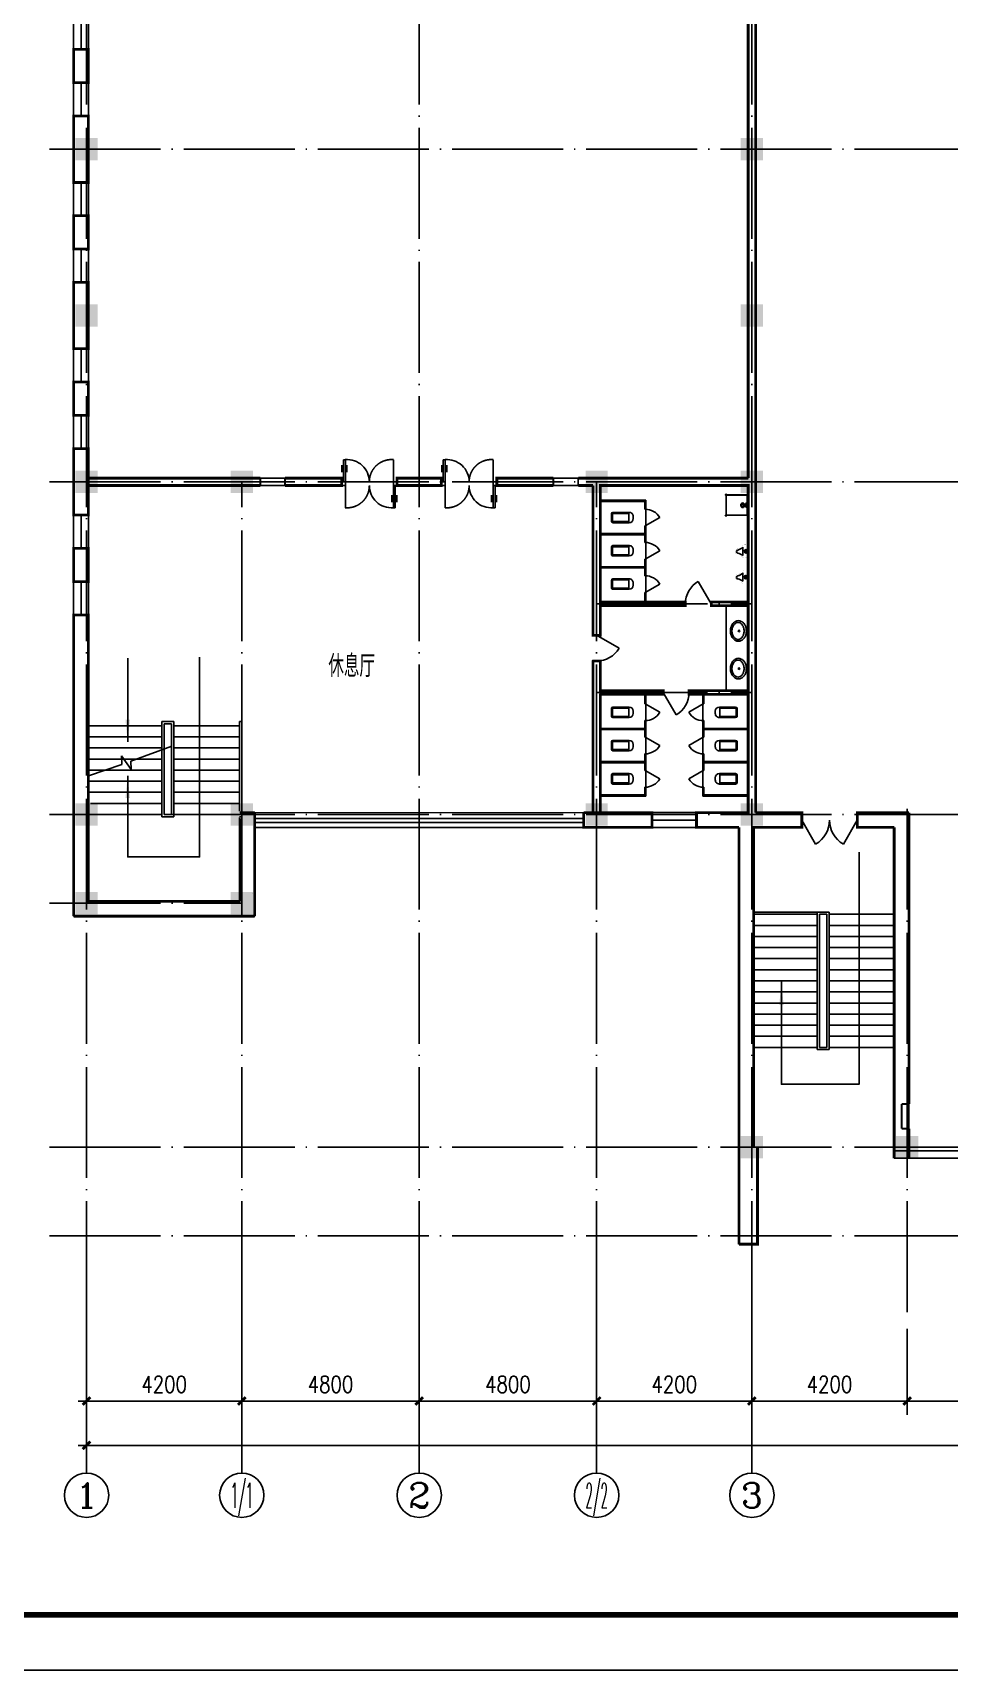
# Model space of a CAD drawing. Extents: x -55219 to 470149, y 494712 to 780039.
# Drawn here: x 99004 to 123800, y 690939 to 735240 of the extents above; entities that cross this region are included whole.
import ezdxf
from ezdxf.enums import TextEntityAlignment as Align

# ---------------------------------------------------------------- set-up
doc = ezdxf.new("R2010")
doc.units = 0
doc.header["$LTSCALE"] = 1500
doc.header["$MEASUREMENT"] = 0
doc.linetypes.add('DASHED2', pattern=[0.375, 0.25, -0.125])
doc.linetypes.add('DOTE', pattern=[2.42, 2, -0.2, 0.02, -0.2])
doc.layers.get('0').update_dxf_attribs({"linetype": 'CONTINUOUS'})
doc.layers.get('DEFPOINTS').update_dxf_attribs({"linetype": 'CONTINUOUS'})
for name, color, linetype in [('AXIS', 3, 'CONTINUOUS'), ('AXIS_TEXT', 7, 'CONTINUOUS'), ('COLUMN', 7, 'CONTINUOUS'), ('DOTE', 1, 'DOTE'), ('LVTRY', 6, 'CONTINUOUS'), ('LVTRY_WINDOW', 7, 'CONTINUOUS'), ('OTHER', 7, 'CONTINUOUS'), ('PUB_DIM', 3, 'CONTINUOUS'), ('PUB_TEXT', 7, 'CONTINUOUS'), ('PUB_TITLE', 4, 'CONTINUOUS'), ('PUB_WALL', 255, 'CONTINUOUS'), ('STAIR', 2, 'CONTINUOUS'), ('WALL', 255, 'CONTINUOUS'), ('WINDOW', 2, 'CONTINUOUS'), ('WINDOW_TEXT', 7, 'CONTINUOUS')]:
    doc.layers.add(name, color=color, linetype=linetype)
doc.styles.add('_HZTXT', font='txt.shx', dxfattribs={"width": 0.8, "bigfont": 'hztxt.shx'})
doc.styles.add('COMPLEX', font='COMPLEX')
doc.styles.add('DIM_FONT', font='SIMPLEX.shx', dxfattribs={"width": 0.8})
doc.styles.add('SIMPLEX', font='SIMPLEX.SHX')
doc.dimstyles.new('AXIS150', dxfattribs={"dimscale": 1.5, "dimtxt": 300, "dimasz": 1, "dimexe": 250, "dimexo": 300, "dimgap": 150, "dimtad": 1, "dimdec": 0, "dimzin": 0, "dimdsep": 46, "dimtxsty": 'DIM_FONT', "dimblk": '_DIMX', "dimcen": 0.09, "dimse1": 1, "dimse2": 1, "dimclrt": 7, "dimadec": 0, "dimazin": 0, "dimtfac": 1, "dimtdec": 0, "dimtix": 1, "dimtmove": 2, "dimatfit": 3, "dimldrblk": '_DIMX', "dimfxl": 1, "dimtolj": 1, "dimtzin": 0, "dimarcsym": 0})
doc.dimstyles.new('DIMA150', dxfattribs={"dimscale": 1.5, "dimtxt": 300, "dimasz": 1, "dimexe": 250, "dimexo": 300, "dimgap": 150, "dimtad": 1, "dimdec": 0, "dimzin": 0, "dimdsep": 46, "dimtxsty": 'DIM_FONT', "dimblk": '_DIMX', "dimcen": 0.09, "dimse1": 1, "dimclrt": 7, "dimadec": 0, "dimazin": 0, "dimtfac": 1, "dimtdec": 0, "dimtix": 1, "dimtmove": 2, "dimatfit": 3, "dimldrblk": '_DIMX', "dimfxl": 1, "dimtolj": 1, "dimtzin": 0, "dimarcsym": 0})
doc.dimstyles.new('DIMB150', dxfattribs={"dimscale": 1.5, "dimtxt": 300, "dimasz": 1, "dimexe": 250, "dimexo": 300, "dimgap": 150, "dimtad": 1, "dimdec": 0, "dimzin": 0, "dimdsep": 46, "dimtxsty": 'DIM_FONT', "dimblk": '_DIMX', "dimcen": 0.09, "dimse2": 1, "dimclrt": 7, "dimadec": 0, "dimazin": 0, "dimtfac": 1, "dimtdec": 0, "dimtix": 1, "dimtmove": 2, "dimatfit": 3, "dimldrblk": '_DIMX', "dimfxl": 1, "dimtolj": 1, "dimtzin": 0, "dimarcsym": 0})

# ---------------------------------------------------------------- blocks, each defined once
blk = doc.blocks.new('_DBLK')
blk.add_line((-0.5, 0), (0, -0.866))
blk.add_arc((-0.5, 0), 1, 300, 0)
at = {"layer": 'WINDOW_TEXT', "style": 'SIMPLEX', "flags": 9}
blk.add_attdef('A', text='', height=1, dxfattribs=at).set_placement((0, 1.5), align=Align.MIDDLE)
blk = doc.blocks.new('_FZH')
blk.add_solid([(0.5, 0.5), (0.5, -0.5), (-0.5, 0.5), (-0.5, -0.5)])
blk = doc.blocks.new('_WBLK')
for p, q in [((-0.5, 0.5), (0.5, 0.5)), ((-0.5, 0), (0.5, 0)), ((-0.5, -0.5), (0.5, -0.5))]:
    blk.add_line(p, q)
at = {"layer": 'WINDOW_TEXT', "style": 'SIMPLEX', "flags": 9}
blk.add_attdef('A', text='', height=1, dxfattribs=at).set_placement((0, 1.5), align=Align.MIDDLE)
blk = doc.blocks.new('_ARROW')
blk.add_solid([(0, 0), (-1, 0.1), (-1, -0.1)])
blk = doc.blocks.new('_DBLK1')
for p, q in [((-0.5, 0), (-0.25, -0.433)), ((0.5, 0), (0.25, -0.433))]:
    blk.add_line(p, q)
for centre, start, end in [((-0.5, 0), 300, 0), ((0.5, 0), 180, 240)]:
    blk.add_arc(centre, 0.5, start, end)
at = {"layer": 'WINDOW_TEXT', "style": 'SIMPLEX', "flags": 9}
blk.add_attdef('A', text='', height=1, dxfattribs=at).set_placement((0, 1.5), align=Align.MIDDLE)
blk = doc.blocks.new('_DIMX')
blk.add_line((-150, 0), (150, 0))
at = {"const_width": 50}
blk.add_lwpolyline([(-70, -70), (70, 70)], dxfattribs=at)
blk = doc.blocks.new('*D1036')
at = {"color": 0, "linetype": 'ByBlock'}
for p, q in [((122660, 700178), (122660, 697848)), ((122659, 698223), (118462, 698223))]:
    blk.add_line(p, q, dxfattribs=at)
at = {"layer": 'DEFPOINTS', "color": 0, "linetype": 'ByBlock'}
for p in [(118460, 700628), (122660, 700628), (118460, 698223)]:
    blk.add_point(p, dxfattribs=at)
at = {"color": 0, "linetype": 'ByBlock', "xscale": 1.5, "yscale": 1.5, "zscale": 1.5, "rotation": 180}
blk.add_blockref('_DIMX', (118460, 698223), dxfattribs=at)
at = {"color": 0, "linetype": 'ByBlock', "xscale": 1.5, "yscale": 1.5, "zscale": 1.5}
blk.add_blockref('_DIMX', (122660, 698223), dxfattribs=at)
at = {"color": 7, "linetype": 'ByBlock', "insert": (120560, 698673), "char_height": 450, "attachment_point": 5, "style": 'DIM_FONT'}
blk.add_mtext('\\A1;4200', dxfattribs=at)
blk = doc.blocks.new('_LV6')
for p, q in [((-140, -340), (-140, -780)), ((-110, -340), (-110, -770)), ((100, -300), (-100, -300)), ((100, -330), (-100, -330)), ((110, -770), (110, -340)), ((140, -780), (140, -340)), ((140, -770), (-140, -770)), ((-30, -890), (30, -890))]:
    blk.add_line(p, q)
for centre, radius, start, end in [((-100, -340), 40, 90, 180), ((-100, -340), 10, 90, 180), ((100, -340), 40, 0, 90), ((100, -340), 10, 0, 90), ((-30, -780), 110, 180, 270), ((30, -780), 110, 270, 0)]:
    blk.add_arc(centre, radius, start, end)
blk = doc.blocks.new('*D1035')
at = {"color": 0, "linetype": 'ByBlock'}
blk.add_line((104659, 698223), (100462, 698223), dxfattribs=at)
at = {"layer": 'DEFPOINTS', "color": 0, "linetype": 'ByBlock'}
for p in [(100460, 700628), (104660, 700628), (100460, 698223)]:
    blk.add_point(p, dxfattribs=at)
at = {"color": 0, "linetype": 'ByBlock', "xscale": 1.5, "yscale": 1.5, "zscale": 1.5, "rotation": 180}
blk.add_blockref('_DIMX', (100460, 698223), dxfattribs=at)
at = {"color": 0, "linetype": 'ByBlock', "xscale": 1.5, "yscale": 1.5, "zscale": 1.5}
blk.add_blockref('_DIMX', (104660, 698223), dxfattribs=at)
at = {"color": 7, "linetype": 'ByBlock', "insert": (102560, 698673), "char_height": 450, "attachment_point": 5, "style": 'DIM_FONT'}
blk.add_mtext('\\A1;4200', dxfattribs=at)
blk = doc.blocks.new('_AXISO')
blk.add_circle((0, 0), 0.5)
at = {"layer": 'AXIS_TEXT', "style": 'COMPLEX', "width": 1.041667}
blk.add_attdef('A', text='', height=0.56, dxfattribs=at).set_placement((-0.25, -0.28), (0.25, -0.28), align=Align.FIT)
blk = doc.blocks.new('_LV3')
for points in [[(280, -265, 0.12431), (260, -186, 0.105707), (198, -113, 0.086941), (110, -67, 0.077137), (0, -50, 0.077137), (-110, -67, 0.086941), (-198, -113, 0.105707), (-260, -186, 0.12431), (-280, -265, 0.12431), (-260, -344, 0.105707), (-198, -417, 0.086941), (-110, -463, 0.077137), (0, -480, 0.077137), (110, -463, 0.086941), (198, -417, 0.105707), (260, -344, 0.12431)], [(230, -275, 0.12431), (216, -220, 0.105707), (168, -163, 0.086941), (95, -125, 0.077137), (0, -110, 0.077137), (-95, -125, 0.086941), (-168, -163, 0.105707), (-216, -220, 0.12431), (-230, -275, 0.12431), (-216, -330, 0.105707), (-168, -387, 0.086941), (-95, -425, 0.077137), (0, -440, 0.077137), (95, -425, 0.086941), (168, -387, 0.105707), (216, -330, 0.12431)]]:
    blk.add_lwpolyline(points, format="xyb", close=True)
blk.add_circle((0, -250), 20)
blk = doc.blocks.new('M_E14')
blk.add_line((-116, -146), (109, -146))
at = {"const_width": 1.5}
for points in [[(-185, 0), (-185, -10), (-165, -10)], [(-185, 0), (185, 0), (185, -10), (165, -10)], [(-137, -207), (-146, -194), (-153, -182), (-159, -172), (-163, -162), (-166, -154), (-168, -146), (-169, -139), (-170, -133), (-171, -127), (-172, -121), (-172, -115), (-173, -110), (-173, -104), (-173, -98), (-173, -92), (-173, -86), (-173, -79), (-173, -72), (-172, -64), (-171, -54), (-170, -44), (-168, -31), (-166, -17), (-164, -9)], [(-137, -205), (-127, -214)], [(-130, -211), (-128, -213), (-120, -221), (-113, -229), (-107, -236), (-102, -244), (-98, -251), (-93, -259), (-90, -266), (-86, -274), (-83, -281), (-80, -288), (-77, -295), (-74, -302), (-71, -308), (-68, -314), (-65, -320), (-62, -325), (-58, -330), (-55, -334), (-51, -338), (-47, -342), (-43, -345), (-39, -348), (-34, -351), (-30, -353), (-25, -355), (-20, -357), (-15, -358), (-10, -359), (-5, -360), (0, -360), (0, -360)], [(120, -218), (119, -220), (110, -227), (103, -235), (97, -242), (91, -249), (86, -256), (81, -264), (77, -271), (73, -278), (70, -285), (66, -292), (63, -299), (60, -306), (57, -312), (53, -318), (50, -323), (46, -328), (42, -332), (38, -337), (34, -340), (30, -344), (26, -347), (22, -350), (17, -352), (12, -354), (8, -356), (3, -357), (-1, -358)], [(129, -212), (117, -220)], [(128, -215), (138, -202), (145, -191), (152, -180), (156, -171), (160, -163), (162, -156), (164, -149), (165, -142), (166, -136), (167, -130), (168, -125), (169, -119), (170, -114), (170, -108), (170, -102), (171, -96), (171, -89), (171, -82), (171, -73), (171, -64), (170, -53), (169, -41), (167, -27), (165, -10)], [(166, -14), (165, -9)]]:
    blk.add_lwpolyline(points, dxfattribs=at)
for radius in [47.3, 34.6, 22.1]:
    blk.add_circle((-4, -62), radius)
for centre, radius, start, end in [((-387, -363), 346, 14.0616, 38.7001), ((-10, -276), 40.9, 183.6565, 351.9398), ((331, -366), 312, 135.2868, 164.3913)]:
    blk.add_arc(centre, radius, start, end)
at = {"width": 0.8, "flags": 9}
for tag in ['XSIZE', 'YSIZE']:
    blk.add_attdef(tag, (0, 0), '', height=0.5, dxfattribs=at)
blk = doc.blocks.new('M_E9')
for p, q in [((-285, -420), (-285, -40)), ((-265, -20), (265, -20)), ((285, -180), (245, -197.5)), ((245, -197.5), (245, -262.5)), ((245, -262.5), (285, -280)), ((285, -40), (285, -420)), ((265, -440), (-265, -440))]:
    blk.add_line(p, q)
at = {"const_width": 1.5}
for points in [[(-275, 0, 0.4142136), (-305, -30, 0.4142136)], [(305, -30, 0.4142136), (275, 0, 0.4142136)], [(-305, -430, 0.4142136), (-275, -460, 0.4142136)], [(275, -460, 0.4142136), (305, -430, 0.4142136)]]:
    blk.add_lwpolyline(points, format="xyb", dxfattribs=at)
for points in [[(-275, 0), (275, 0)], [(-305, -430), (-305, -30)], [(305, -30), (305, -430)], [(275, -460), (-275, -460)]]:
    blk.add_lwpolyline(points, dxfattribs=at)
for radius in [50, 32.5]:
    blk.add_circle((165, -230), radius)
for centre, start, end in [((-265, -40), 90, 180), ((265, -40), 0, 90), ((-265, -420), 180, 270), ((265, -420), 270, 0)]:
    blk.add_arc(centre, 20, start, end)
at = {"width": 0.8, "flags": 9}
for tag in ['XSIZE', 'YSIZE']:
    blk.add_attdef(tag, (0, 0), '', height=0.5, dxfattribs=at)
blk = doc.blocks.new('M_A19UKF')
for p, q in [((-0.495, 0.298), (-0.495, 0.169)), ((-0.467, -0.003), (-0.467, 0.397)), ((-0.467, 0.397), (-0.433, 0.397)), ((-0.433, 0.397), (-0.433, -0.003)), ((-0.405, 0.298), (-0.405, 0.169)), ((-0.5, -0.003), (-0.5, -0.069)), ((-0.433, -0.003), (-0.5, -0.003)), ((-0.5, -0.003), (-0.5, -0.003)), ((-0.5, -0.069), (-0.5, -0.069)), ((-0.5, -0.069), (-0.467, -0.069)), ((-0.433, -0.003), (-0.467, -0.003)), ((-0.433, -0.069), (-0.467, -0.069)), ((-0.433, -0.003), (-0.433, -0.069)), ((0.405, -0.37), (0.405, -0.242)), ((0.433, -0.003), (0.433, -0.069)), ((0.433, -0.003), (0.467, -0.003)), ((0.433, -0.003), (0.5, -0.003)), ((0.433, -0.469), (0.433, -0.069)), ((0.433, -0.069), (0.5, -0.069)), ((0.433, -0.069), (0.467, -0.069)), ((0.5, -0.003), (0.467, -0.003)), ((0.467, -0.069), (0.467, -0.469)), ((0.5, -0.069), (0.467, -0.069)), ((0.495, -0.37), (0.495, -0.242)), ((0.5, -0.003), (0.5, -0.069)), ((0.5, -0.003), (0.5, -0.003)), ((0.5, -0.069), (0.5, -0.069)), ((0.467, -0.469), (0.433, -0.469))]:
    blk.add_line(p, q)
at = {"linetype": 'DASHED2'}
for p, q in [((0.433, 0.397), (0.433, -0.003)), ((-0.433, -0.469), (-0.433, -0.069))]:
    blk.add_line(p, q, dxfattribs=at)
for centre, start, end in [((-0.4, -0.001), 359.8007, 94.7805), ((0.4, -0.071), 179.8007, 274.7805)]:
    blk.add_arc(centre, 0.4, start, end)
for centre, start, end in [((0.4, -0.001), 85.2195, 180.1993), ((-0.4, -0.071), 265.2195, 0.1993)]:
    blk.add_arc(centre, 0.4, start, end, dxfattribs=at)
blk = doc.blocks.new('*D1022')
at = {"color": 0, "linetype": 'ByBlock'}
blk.add_line((172609, 697023), (100462, 697023), dxfattribs=at)
at = {"layer": 'DEFPOINTS', "color": 0, "linetype": 'ByBlock'}
for p in [(100460, 700628), (172610, 700628), (100460, 697023)]:
    blk.add_point(p, dxfattribs=at)
at = {"color": 0, "linetype": 'ByBlock', "xscale": 1.5, "yscale": 1.5, "zscale": 1.5, "rotation": 180}
blk.add_blockref('_DIMX', (100460, 697023), dxfattribs=at)
at = {"color": 0, "linetype": 'ByBlock', "xscale": 1.5, "yscale": 1.5, "zscale": 1.5}
blk.add_blockref('_DIMX', (172610, 697023), dxfattribs=at)
at = {"color": 7, "linetype": 'ByBlock', "insert": (136535, 697473), "char_height": 450, "attachment_point": 5, "style": 'DIM_FONT'}
blk.add_mtext('\\A1;72150', dxfattribs=at)
blk = doc.blocks.new('*D1020')
at = {"color": 0, "linetype": 'ByBlock'}
blk.add_line((118459, 698223), (114262, 698223), dxfattribs=at)
at = {"layer": 'DEFPOINTS', "color": 0, "linetype": 'ByBlock'}
for p in [(114260, 700628), (118460, 700628), (114260, 698223)]:
    blk.add_point(p, dxfattribs=at)
at = {"color": 0, "linetype": 'ByBlock', "xscale": 1.5, "yscale": 1.5, "zscale": 1.5, "rotation": 180}
blk.add_blockref('_DIMX', (114260, 698223), dxfattribs=at)
at = {"color": 0, "linetype": 'ByBlock', "xscale": 1.5, "yscale": 1.5, "zscale": 1.5}
blk.add_blockref('_DIMX', (118460, 698223), dxfattribs=at)
at = {"color": 7, "linetype": 'ByBlock', "insert": (116360, 698673), "char_height": 450, "attachment_point": 5, "style": 'DIM_FONT'}
blk.add_mtext('\\A1;4200', dxfattribs=at)
blk = doc.blocks.new('*D1019')
at = {"color": 0, "linetype": 'ByBlock'}
blk.add_line((114259, 698223), (109462, 698223), dxfattribs=at)
at = {"layer": 'DEFPOINTS', "color": 0, "linetype": 'ByBlock'}
for p in [(109460, 700628), (114260, 700628), (109460, 698223)]:
    blk.add_point(p, dxfattribs=at)
at = {"color": 0, "linetype": 'ByBlock', "xscale": 1.5, "yscale": 1.5, "zscale": 1.5, "rotation": 180}
blk.add_blockref('_DIMX', (109460, 698223), dxfattribs=at)
at = {"color": 0, "linetype": 'ByBlock', "xscale": 1.5, "yscale": 1.5, "zscale": 1.5}
blk.add_blockref('_DIMX', (114260, 698223), dxfattribs=at)
at = {"color": 7, "linetype": 'ByBlock', "insert": (111860, 698673), "char_height": 450, "attachment_point": 5, "style": 'DIM_FONT'}
blk.add_mtext('\\A1;4800', dxfattribs=at)
blk = doc.blocks.new('*D1018')
at = {"color": 0, "linetype": 'ByBlock'}
blk.add_line((109459, 698223), (104662, 698223), dxfattribs=at)
at = {"layer": 'DEFPOINTS', "color": 0, "linetype": 'ByBlock'}
for p in [(104660, 700628), (109460, 700628), (104660, 698223)]:
    blk.add_point(p, dxfattribs=at)
at = {"color": 0, "linetype": 'ByBlock', "xscale": 1.5, "yscale": 1.5, "zscale": 1.5, "rotation": 180}
blk.add_blockref('_DIMX', (104660, 698223), dxfattribs=at)
at = {"color": 0, "linetype": 'ByBlock', "xscale": 1.5, "yscale": 1.5, "zscale": 1.5}
blk.add_blockref('_DIMX', (109460, 698223), dxfattribs=at)
at = {"color": 7, "linetype": 'ByBlock', "insert": (107060, 698673), "char_height": 450, "attachment_point": 5, "style": 'DIM_FONT'}
blk.add_mtext('\\A1;4800', dxfattribs=at)
blk = doc.blocks.new('*D1016')
at = {"color": 0, "linetype": 'ByBlock'}
for p, q in [((122660, 700178), (122660, 697848)), ((126859, 698223), (122662, 698223))]:
    blk.add_line(p, q, dxfattribs=at)
at = {"layer": 'DEFPOINTS', "color": 0, "linetype": 'ByBlock'}
for p in [(122660, 700628), (126860, 700628), (122660, 698223)]:
    blk.add_point(p, dxfattribs=at)
at = {"color": 0, "linetype": 'ByBlock', "xscale": 1.5, "yscale": 1.5, "zscale": 1.5, "rotation": 180}
blk.add_blockref('_DIMX', (122660, 698223), dxfattribs=at)
at = {"color": 0, "linetype": 'ByBlock', "xscale": 1.5, "yscale": 1.5, "zscale": 1.5}
blk.add_blockref('_DIMX', (126860, 698223), dxfattribs=at)
at = {"color": 7, "linetype": 'ByBlock', "insert": (124760, 698673), "char_height": 450, "attachment_point": 5, "style": 'DIM_FONT'}
blk.add_mtext('\\A1;4200', dxfattribs=at)

msp = doc.modelspace()

# ---------------------------------------------------------------- linework, layer by layer
for p, q in [((114160.5, 714140.4), (114160.5, 718240.4)), ((114360.5, 715440.4), (114360.5, 717340.4))]:
    msp.add_line(p, q)
at = {"layer": 'AXIS'}
for p, q in [((100460.5, 696272.9), (100460.5, 700628.4)), ((104660.5, 696272.9), (104660.5, 700628.4)), ((109460.5, 696272.9), (109460.5, 700628.4)), ((114260.5, 696272.9), (114260.5, 700628.4)), ((118460.5, 696272.9), (118460.5, 700628.4))]:
    msp.add_line(p, q, dxfattribs=at)
at = {"layer": 'DOTE'}
for p, q in [((100460.5, 700628.4), (100460.5, 770865.1)), ((109460.5, 700628.4), (109460.5, 770865.1)), ((118460.5, 700628.4), (118460.5, 770865.1)), ((99460.5, 732090.4), (180472.7, 732090.4)), ((99460.5, 723090.4), (118460.5, 723090.4)), ((99460.5, 723090.4), (180472.7, 723090.4)), ((104660.5, 700628.4), (104660.5, 723090.4)), ((114260.5, 700628.4), (114260.5, 723090.4)), ((114260.5, 719790.4), (118460.5, 719790.4)), ((114260.5, 717390.4), (118460.5, 717390.4)), ((122660.5, 700628.4), (122660.5, 714240.4)), ((99460.5, 714090.4), (171810.5, 714090.4)), ((99460.5, 711690.4), (104660.5, 711690.4)), ((99460.5, 705090.4), (171810.5, 705090.4)), ((99460.5, 702690.4), (104660.5, 702690.4)), ((99460.5, 702690.4), (171810.5, 702690.4))]:
    msp.add_line(p, q, dxfattribs=at)
at = {"layer": 'LVTRY'}
for p, q in [((114360.5, 722590.2), (115590.5, 722590.2)), ((114360.5, 722560.2), (115560.5, 722560.2)), ((115560.5, 722560.2), (115560.5, 722350.2)), ((115590.5, 722590.2), (115590.5, 722350.2)), ((115560.5, 722350.2), (115590.5, 722350.2)), ((115590.5, 722350.2), (115590.5, 719840.2)), ((114360.5, 721690.2), (115560.5, 721690.2)), ((115560.5, 721900.2), (115590.5, 721900.2)), ((115560.5, 721900.2), (115560.5, 721690.2)), ((115590.5, 721900.2), (115590.5, 721450.2)), ((114360.5, 721660.2), (115560.5, 721660.2)), ((115560.5, 721660.2), (115560.5, 721450.2)), ((115560.5, 721450.2), (115590.5, 721450.2)), ((114360.5, 720790.2), (115560.5, 720790.2)), ((114360.5, 720790.2), (115590, 720790.2)), ((115560.5, 721000.2), (115590.5, 721000.2)), ((115560.5, 721000.2), (115560.5, 720790.2)), ((115590.5, 720790.7), (115590, 720790.2)), ((114360.5, 720760.2), (115560.5, 720760.2)), ((115560.5, 720760.2), (115560.5, 720550.2)), ((115560.5, 720550.2), (115590.5, 720550.2)), ((115560.5, 720100.2), (115560.5, 719840.2)), ((115560.5, 720100.2), (115590.5, 720100.2)), ((117760.5, 717440.4), (117760.5, 719740.2)), ((115560.5, 717080.4), (115560.5, 717340.4)), ((115590.5, 717289.9), (115590, 717290.4)), ((115590.5, 714830.4), (115590.5, 717340.4)), ((117130.5, 714830.4), (117130.5, 717340.4)), ((117130.5, 717289.9), (117131, 717290.4)), ((117160.5, 717080.4), (117160.5, 717340.4)), ((115560.5, 717080.4), (115590.5, 717080.4)), ((117160.5, 717080.4), (117130.5, 717080.4)), ((114360.5, 716420.4), (115560.5, 716420.4)), ((114360.5, 716390.4), (115590, 716390.4)), ((114360.5, 716390.4), (115560.5, 716390.4)), ((115560.5, 716420.4), (115560.5, 716630.4)), ((115560.5, 716630.4), (115590.5, 716630.4)), ((115560.5, 716180.4), (115560.5, 716390.4)), ((115590.5, 716389.9), (115590, 716390.4)), ((117160.5, 716630.4), (117130.5, 716630.4)), ((117130.5, 716389.9), (117131, 716390.4)), ((118360.5, 716390.4), (117131, 716390.4)), ((117160.5, 716420.4), (117160.5, 716630.4)), ((118360.5, 716420.4), (117160.5, 716420.4)), ((118360.5, 716390.4), (117160.5, 716390.4)), ((117160.5, 716180.4), (117160.5, 716390.4)), ((115560.5, 716180.4), (115590.5, 716180.4)), ((117160.5, 716180.4), (117130.5, 716180.4)), ((114360.5, 715520.4), (115560.5, 715520.4)), ((114360.5, 715490.4), (115560.5, 715490.4)), ((115560.5, 715520.4), (115560.5, 715730.4)), ((115560.5, 715730.4), (115590.5, 715730.4)), ((115560.5, 715280.4), (115560.5, 715490.4)), ((115590.5, 715280.4), (115590.5, 715730.4)), ((117130.5, 715280.4), (117130.5, 715730.4)), ((117160.5, 715730.4), (117130.5, 715730.4)), ((117160.5, 715520.4), (117160.5, 715730.4)), ((118360.5, 715520.4), (117160.5, 715520.4)), ((117160.5, 715280.4), (117160.5, 715490.4)), ((118360.5, 715490.4), (117160.5, 715490.4)), ((115560.5, 715280.4), (115590.5, 715280.4)), ((117160.5, 715280.4), (117130.5, 715280.4)), ((114360.5, 714620.4), (115560.5, 714620.4)), ((114360.5, 714590.4), (115590.5, 714590.4)), ((115560.5, 714620.4), (115560.5, 714830.4)), ((115560.5, 714830.4), (115590.5, 714830.4)), ((115590.5, 714590.4), (115590.5, 714830.4)), ((117160.5, 714830.4), (117130.5, 714830.4)), ((117130.5, 714590.4), (117130.5, 714830.4)), ((118360.5, 714590.4), (117130.5, 714590.4)), ((117160.5, 714620.4), (117160.5, 714830.4)), ((118360.5, 714620.4), (117160.5, 714620.4)), ((113910.5, 714140.4), (105010.5, 714139.9)), ((113910.5, 713983.9), (105010.5, 713983.4)), ((113910.5, 713871.5), (105010.5, 713871)), ((113910.5, 713740.4), (105010.5, 713739.9))]:
    msp.add_line(p, q, dxfattribs=at)
at = {"layer": 'LVTRY', "const_width": 50}
for points in [[(105160.5, 723190.4), (105160.5, 722990.4)], [(105830.5, 722990.4), (105830.5, 723190.4)], [(113090.5, 722990.4), (113090.5, 723190.4)], [(113760.5, 723190.4), (113760.5, 722990.4)], [(122510.5, 706260.4), (122510.5, 705590.4)], [(122710.5, 706260.4), (122510.5, 706260.4)], [(122510.5, 705590.4), (122710.5, 705590.4)]]:
    msp.add_lwpolyline(points, dxfattribs=at)
at = {"layer": 'OTHER'}
for p, q in [((101657.7, 715534.7), (102763.7, 715935.8)), ((101404.1, 715676.7), (101666.9, 715304)), ((101413.3, 715446), (101404.1, 715676.7)), ((101666.9, 715304), (101657.7, 715534.7)), ((100510.5, 715140.4), (101413.3, 715446))]:
    msp.add_line(p, q, dxfattribs=at)
at = {"layer": 'PUB_DIM'}
for points in [[(101573, 715140.4), (101573, 712945.2), (103518.2, 712945.2), (103518.2, 718351.4)], [(101573, 716053.8), (101573, 718324.4)], [(119259.4, 709600.4), (119259.4, 706790.9), (121360.1, 706790.9), (121360.1, 713070.1)]]:
    msp.add_lwpolyline(points, dxfattribs=at)
at = {"layer": 'PUB_TITLE'}
msp.add_lwpolyline([(78169.5, 690938.8), (78169.5, 780038.8), (204319.5, 780038.8), (204319.5, 690938.8)], close=True, dxfattribs=at)
at = {"layer": 'PUB_TITLE', "const_width": 150}
msp.add_lwpolyline([(81919.5, 692438.8), (202819.5, 692438.8), (202819.5, 778538.8), (81919.5, 778538.8)], close=True, dxfattribs=at)
at = {"layer": 'PUB_WALL'}
for p, q in [((118360.5, 723190.4), (118360.5, 752590.4)), ((118360.5, 752590.4), (118360.5, 723190.4)), ((118560.5, 740990.4), (118560.5, 723090.4)), ((118560.5, 723090.4), (118560.5, 740990.4)), ((111560.5, 723190.4), (118360.5, 723190.4)), ((111560.5, 722990.4), (111560.5, 723190.4)), ((111560.5, 723190.4), (111560.5, 722990.4)), ((118360.5, 723190.4), (111560.5, 723190.4)), ((114160.5, 722990.4), (111560.5, 722990.4)), ((111560.5, 722990.4), (114160.5, 722990.4)), ((114160.5, 719790.4), (114160.5, 722990.4)), ((114160.5, 722990.4), (114160.5, 719790.4)), ((114160.5, 718940.4), (114160.5, 719790.4)), ((114160.5, 719790.4), (114160.5, 718940.4)), ((114360.5, 719740.2), (114360.5, 718940.4)), ((114360.5, 718940.4), (114360.5, 719740.2)), ((114360.5, 718940.4), (114160.5, 718940.4)), ((114160.5, 718940.4), (114360.5, 718940.4))]:
    msp.add_line(p, q, dxfattribs=at)
at = {"layer": 'PUB_WALL', "const_width": 75}
for points in [[(118360.5, 723190.4), (118360.5, 748190.4)], [(118360.5, 723190.4), (118360.5, 748190.4)], [(118560.5, 723090.4), (118560.5, 740990.4)], [(100510.5, 727690.4), (100510.5, 727490.4)], [(100510.5, 727690.4), (100510.5, 727490.4)], [(118360.5, 727690.4), (118360.5, 727490.4)], [(118360.5, 727690.4), (118360.5, 727490.4)], [(100510.5, 722990.4), (100510.5, 722190.4), (100110.5, 722190.4), (100110.5, 723990.4), (100510.5, 723990.4), (100510.5, 723190.4), (100510.5, 722990.4), (105160.5, 722990.4)], [(100510.5, 722990.4), (100510.5, 722190.4), (100110.5, 722190.4), (100110.5, 723990.4), (100510.5, 723990.4), (100510.5, 723190.4), (100510.5, 722990.4), (105160.5, 722990.4)], [(105160.5, 723190.4), (100510.5, 723190.4)], [(105160.5, 723190.4), (100510.5, 723190.4)], [(105830.5, 722990.4), (107360.5, 722990.4), (107360.5, 723190.4), (105830.5, 723190.4)], [(105830.5, 722990.4), (107360.5, 722990.4), (107360.5, 723190.4), (105830.5, 723190.4)], [(113090.5, 723190.4), (111560.5, 723190.4), (111560.5, 722990.4), (113090.5, 722990.4)], [(118360.5, 723190.4), (113760.5, 723190.4)], [(113760.5, 722990.4), (114160.5, 722990.4)], [(114360.5, 718940.4), (114360.5, 719740.2), (114360.5, 718940.4), (114160.5, 718940.4), (114160.5, 719790.4), (114160.5, 722990.4)], [(114360.5, 719840.2), (114360.5, 722990.4)], [(114360.5, 722990.4), (118360.5, 722990.4)], [(118110.5, 713740.4), (116960.5, 713740.4), (116960.5, 714140.4), (118360.5, 714140.4), (118360.5, 722990.4), (114360.5, 722990.4), (114360.5, 719840.2), (116660.5, 719840.2), (116660.5, 719740.2), (114360.5, 719740.2)], [(114360.5, 719740.2), (114360.5, 718940.4), (114360.5, 719740.2), (116660.5, 719740.2), (116660.5, 719840.2), (114360.5, 719840.2), (114360.5, 722990.4), (118360.5, 722990.4), (118360.5, 714140.4), (116960.5, 714140.4), (116960.5, 713740.4), (118110.5, 713740.4)], [(118560.5, 723090.4), (118560.5, 718710.4)], [(118560.5, 723090.4), (118560.5, 718710.4)], [(100510.5, 720390.4), (100510.5, 721290.4)], [(118560.5, 720040.4), (118560.5, 717340.4), (118560.5, 714140.4)], [(118560.5, 720040.4), (118560.5, 717340.4), (118560.5, 714140.4)], [(100110.5, 711340.9), (100110.5, 716620.6), (100110.5, 719490.4), (100510.5, 719490.4), (100510.5, 718146.7), (100510.5, 716720.6)], [(100510.5, 716720.6), (100510.5, 718146.7), (100510.5, 719490.4), (100110.5, 719490.4), (100110.5, 716620.6), (100110.5, 711340.9)], [(118360.5, 718157.4), (118360.5, 719740.2), (118360.5, 719740.2), (118360.5, 717440.4), (118360.5, 717440.4), (116760.5, 717440.4), (116760.5, 717340.4), (118360.5, 717340.4)], [(118360.5, 718157.4), (118360.5, 719740.2), (118360.5, 717440.4), (118360.5, 717440.4), (116760.5, 717440.4), (116760.5, 717340.4), (118360.5, 717340.4)], [(118360.5, 719840.2), (117360.5, 719840.2), (117360.5, 719740.2), (118360.5, 719740.2)], [(118360.5, 719740.2), (118360.5, 719740.2), (117360.5, 719740.2), (117360.5, 719840.2), (118360.5, 719840.2)], [(100510.5, 718859.8), (100510.5, 719355.4)], [(100510.5, 718859.8), (100510.5, 719355.4)], [(114160.5, 714140.9), (114160.5, 718239.9), (114161, 718240.4), (114360.5, 718240.4), (114360.5, 717440.4), (116060.5, 717440.4), (116060.5, 717340.4), (114361, 717340.4), (114360.5, 717339.9), (114360.5, 714140.9), (114360.5, 714140.9)], [(114360.5, 714140.9), (114360.5, 714140.9), (114360.5, 717339.9), (114361, 717340.4), (116060.5, 717340.4), (116060.5, 717440.4), (114360.5, 717440.4), (114360.5, 718240.4), (114161, 718240.4), (114160.5, 718239.9), (114160.5, 714140.9)], [(104610, 711740.4), (100511, 711740.4), (100510.5, 711740.9), (100510.5, 717440.4)], [(100510.5, 717440.4), (100510.5, 711740.9), (100511, 711740.4), (104610, 711740.4)], [(118560.5, 716551.1), (118560.5, 717357.4)], [(118560.5, 716551.1), (118560.5, 717357.4)], [(105010.5, 714141), (104611, 714141)], [(105010.5, 714141), (104611, 714141)], [(105010.5, 711340.9), (105010.5, 714139.9)], [(105010.5, 711340.9), (105010.5, 714139.9)], [(113910.5, 714140.4), (113910.5, 713740.4), (115760.5, 713740.4), (115760.5, 714140.4), (115610.5, 714140.4), (114560.5, 714140.4)], [(113910.5, 714140.4), (115410.5, 714140.4), (114560.5, 714140.4)], [(114560.5, 714140.4), (115410.5, 714140.4), (113910.5, 714140.4)], [(114560.5, 714140.4), (115610.5, 714140.4), (115760.5, 714140.4), (115760.5, 713740.4), (113910.5, 713740.4), (113910.5, 714140.4)], [(113960.5, 714140.9), (113960.5, 714140.9)], [(113960.5, 714140.9), (113960.5, 714140.9)], [(118560.5, 714140.4), (119810.2, 714140.4), (119810.2, 713740.4), (118510.5, 713740.4), (118510.5, 705090.4)], [(118510.5, 705090.4), (118510.5, 713740.4), (119810.2, 713740.4), (119810.2, 714140.4), (118560.5, 714140.4)], [(122710, 714140.4), (121310.2, 714140.4), (121310.2, 713740.4), (122310, 713740.4)], [(122310, 713740.4), (121310.2, 713740.4), (121310.2, 714140.4), (122710, 714140.4)], [(122710.5, 714139.9), (122710.5, 706260.4)], [(122710.5, 714139.9), (122710.5, 706260.4)], [(104610.5, 711740.9), (104610.5, 713989.9), (104611, 713990.4)], [(104610.5, 711740.9), (104610.5, 713989.9), (104611, 713990.4)], [(118110.5, 702465.6), (118110.5, 713740.4)], [(118110.5, 702465.6), (118110.5, 713740.4)], [(122310.5, 713739.9), (122310.5, 704790.4)], [(122310.5, 713739.9), (122310.5, 704790.4)], [(105010.5, 713589.9), (105011, 713590.4)], [(105010.5, 713589.9), (105011, 713590.4)], [(100111, 711340.4), (105010, 711340.4)], [(100111, 711340.4), (105010, 711340.4)], [(122710.5, 705590.4), (122710.5, 704790.4)], [(122710.5, 705590.4), (122710.5, 704790.4)], [(118110.5, 702465.6), (118610.5, 702465.6), (118610.5, 705090.4)]]:
    msp.add_lwpolyline(points, dxfattribs=at)
for points in [[(100510.5, 733890.4), (100110.5, 733890.4), (100110.5, 734790.4), (100510.5, 734790.4)], [(100110.5, 733890.4), (100110.5, 734790.4), (100510.5, 734790.4), (100510.5, 733890.4)], [(100510.5, 731190.4), (100110.5, 731190.4), (100110.5, 732990.4), (100510.5, 732990.4)], [(100110.5, 731190.4), (100110.5, 732990.4), (100510.5, 732990.4), (100510.5, 731190.4)], [(100110.5, 729390.4), (100110.5, 730290.4), (100510.5, 730290.4), (100510.5, 729390.4)], [(100110.5, 730290.4), (100110.5, 729390.4), (100510.5, 729390.4), (100510.5, 730290.4)], [(100110.5, 726690.4), (100110.5, 728490.4), (100510.5, 728490.4), (100510.5, 726690.4)], [(100110.5, 728490.4), (100110.5, 726690.4), (100510.5, 726690.4), (100510.5, 728490.4)], [(100110.5, 724890.4), (100110.5, 725790.4), (100510.5, 725790.4), (100510.5, 724890.4)], [(100110.5, 725790.4), (100110.5, 724890.4), (100510.5, 724890.4), (100510.5, 725790.4)], [(108860.5, 722990.4), (108860.5, 723190.4), (110060.5, 723190.4), (110060.5, 722990.4)], [(108860.5, 723190.4), (110060.5, 723190.4), (110060.5, 722990.4), (108860.5, 722990.4)], [(100110.5, 721290.4), (100510.5, 721290.4), (100510.5, 720390.4), (100110.5, 720390.4)]]:
    msp.add_lwpolyline(points, close=True, dxfattribs=at)
at = {"layer": 'STAIR'}
for p, q in [((100510.5, 716490.4), (102500.5, 716490.4)), ((102500.5, 716602.5), (102820.5, 716602.5)), ((102500.5, 714030.4), (102500.5, 716602.5)), ((102560.5, 716542.5), (102760.5, 716542.5)), ((102560.5, 714090.4), (102560.5, 716542.5)), ((102760.5, 716542.5), (102760.5, 714090.4)), ((102820.5, 716602.5), (102820.5, 714030.4)), ((104600.5, 716490.4), (102820.5, 716490.4)), ((104600.5, 716602.5), (104600.5, 714180.4)), ((104660.5, 716602.5), (104600.5, 716602.5)), ((104660.5, 714180.4), (104660.5, 716602.5)), ((100510.5, 716190.4), (102500.5, 716190.4)), ((104600.5, 716190.4), (102820.5, 716190.4)), ((100510.5, 715890.4), (102500.5, 715890.4)), ((100510.5, 715590.4), (102500.5, 715590.4)), ((104600.5, 715890.4), (102820.5, 715890.4)), ((104600.5, 715590.4), (102820.5, 715590.4)), ((100510.5, 715290.4), (102500.5, 715290.4)), ((104600.5, 715290.4), (102820.5, 715290.4)), ((100510.5, 714990.4), (102500.5, 714990.4)), ((100510.5, 714690.4), (102500.5, 714690.4)), ((104600.5, 714990.4), (102820.5, 714990.4)), ((104600.5, 714690.4), (102820.5, 714690.4)), ((100570.5, 714390.4), (102500.5, 714390.4)), ((104600.5, 714390.4), (102820.5, 714390.4)), ((100570.5, 714090.4), (102500.5, 714090.4)), ((102820.5, 714030.4), (102500.5, 714030.4)), ((102760.5, 714090.4), (102560.5, 714090.4)), ((104600.5, 714090.4), (102820.5, 714090.4)), ((104600.5, 714030.4), (104660.5, 714030.4)), ((104960.5, 711940.9), (104961, 711940.4)), ((104660.5, 711340.4), (104660.5, 711640.4)), ((104360.5, 711340.9), (104361, 711340.4)), ((104360.5, 711340.4), (104360.5, 711340.9)), ((120230, 711450.4), (118510.5, 711450.4)), ((118510.5, 711390.4), (120230, 711390.4)), ((118510.5, 711090.4), (120230, 711090.4)), ((120230, 707730.4), (120230, 711450.4)), ((120230, 711450.4), (120550, 711450.4)), ((120290, 707790.4), (120290, 711390.4)), ((120290, 711390.4), (120490, 711390.4)), ((120490, 711390.4), (120490, 707790.4)), ((120550, 711450.4), (120550, 707730.4)), ((122310.5, 711390.4), (120550, 711390.4)), ((122310.5, 711090.4), (120550, 711090.4)), ((118510.5, 710790.4), (120230, 710790.4)), ((122310.5, 710790.4), (120550, 710790.4)), ((118510.5, 710490.4), (120230, 710490.4)), ((118510.5, 710190.4), (120230, 710190.4)), ((122310.5, 710490.4), (120550, 710490.4)), ((122310.5, 710190.4), (120550, 710190.4)), ((118510.5, 709890.4), (120230, 709890.4)), ((122310.5, 709890.4), (120550, 709890.4)), ((118510.5, 709590.4), (120230, 709590.4)), ((118510.5, 709290.4), (120230, 709290.4)), ((122310.5, 709590.4), (120550, 709590.4)), ((122310.5, 709290.4), (120550, 709290.4)), ((118510.5, 708990.4), (120230, 708990.4)), ((122310.5, 708990.4), (120550, 708990.4)), ((118510.5, 708690.4), (120230, 708690.4)), ((118510.5, 708390.4), (120230, 708390.4)), ((122310.5, 708690.4), (120550, 708690.4)), ((122310.5, 708390.4), (120550, 708390.4)), ((118510.5, 708090.4), (120230, 708090.4)), ((122310.5, 708090.4), (120550, 708090.4)), ((118510.5, 707790.4), (120230, 707790.4)), ((120550, 707730.4), (120230, 707730.4)), ((120490, 707790.4), (120290, 707790.4)), ((122310.5, 707790.4), (120550, 707790.4))]:
    msp.add_line(p, q, dxfattribs=at)
at = {"layer": 'WALL'}
for p, q in [((118360.5, 723190.4), (118360.5, 752590.4)), ((118560.5, 723090.4), (118560.5, 740990.4)), ((100110.5, 734790.4), (100510.5, 734790.4)), ((100110.5, 733890.4), (100110.5, 734790.4)), ((100510.5, 733890.4), (100510.5, 734790.4)), ((100110.5, 733890.4), (100510.5, 733890.4)), ((100110.5, 732990.4), (100510.5, 732990.4)), ((100110.5, 731190.4), (100110.5, 732990.4)), ((100510.5, 731190.4), (100510.5, 732990.4)), ((100110.5, 731190.4), (100510.5, 731190.4)), ((100110.5, 729390.4), (100110.5, 730290.4)), ((100110.5, 730290.4), (100510.5, 730290.4)), ((100510.5, 729390.4), (100510.5, 730290.4)), ((100110.5, 729390.4), (100510.5, 729390.4)), ((100110.5, 726690.4), (100110.5, 728490.4)), ((100110.5, 728490.4), (100510.5, 728490.4)), ((100510.5, 726690.4), (100510.5, 728490.4)), ((100510.5, 727690.4), (100510.5, 727490.4)), ((118360.5, 727690.4), (118360.5, 727490.4)), ((100110.5, 726690.4), (100510.5, 726690.4)), ((100110.5, 724890.4), (100110.5, 725790.4)), ((100110.5, 725790.4), (100510.5, 725790.4)), ((100510.5, 724890.4), (100510.5, 725790.4)), ((100110.5, 724890.4), (100510.5, 724890.4)), ((100110.5, 723990.4), (100510.5, 723990.4)), ((100110.5, 722190.4), (100110.5, 723990.4)), ((100510.5, 723190.4), (100510.5, 723990.4)), ((100510.5, 723190.4), (100510.5, 722990.4)), ((100510.5, 723190.4), (107360.5, 723190.4)), ((107360.5, 723190.4), (107360.5, 722990.4)), ((108860.5, 723190.4), (108860.5, 722990.4)), ((108860.5, 723190.4), (110060.5, 723190.4)), ((110060.5, 723190.4), (110060.5, 722990.4)), ((111560.5, 723190.4), (118360.5, 723190.4)), ((111560.5, 723190.4), (111560.5, 722990.4)), ((118560.5, 723090.4), (118560.5, 718710.4)), ((100510.5, 722190.4), (100510.5, 722990.4)), ((100510.5, 722990.4), (107360.5, 722990.4)), ((108860.5, 722990.4), (110060.5, 722990.4)), ((111560.5, 722990.4), (114160.5, 722990.4)), ((114160.5, 719790.4), (114160.5, 722990.4)), ((114360.5, 719840.2), (114360.5, 722990.4)), ((114360.5, 722990.4), (118360.5, 722990.4)), ((118360.5, 714140.4), (118360.5, 722990.4)), ((100110.5, 722190.4), (100510.5, 722190.4)), ((100110.5, 721290.4), (100510.5, 721290.4)), ((100110.5, 720390.4), (100110.5, 721290.4)), ((100510.5, 720390.4), (100510.5, 721290.4)), ((100510.5, 720390.4), (100510.5, 721290.4)), ((100510.5, 720390.4), (100110.5, 720390.4)), ((118560.5, 720040.4), (118560.5, 717340.4)), ((100510.5, 719490.4), (100110.5, 719490.4)), ((100110.5, 719490.4), (100110.5, 716620.6)), ((100510.5, 718146.7), (100510.5, 719490.4)), ((114160.5, 718940.4), (114160.5, 719790.4)), ((114360.5, 719840.2), (116660.5, 719840.2)), ((114360.5, 718940.4), (114360.5, 719740.2)), ((114360.5, 718940.4), (114360.5, 719740.2)), ((114360.5, 719740.2), (116660.5, 719740.2)), ((116660.5, 719740.2), (116660.5, 719840.2)), ((117360.5, 719740.2), (117360.5, 719840.2)), ((117360.5, 719840.2), (118360.5, 719840.2)), ((117360.5, 719740.2), (118360.5, 719740.2)), ((118360.5, 717440.4), (118360.5, 719740.2)), ((118360.5, 719740.2), (118360.5, 718157.4)), ((118360.5, 719740.2), (118360.5, 719740.2)), ((100510.5, 718859.8), (100510.5, 719355.4)), ((114360.5, 718940.4), (114160.5, 718940.4)), ((100510.5, 716720.6), (100510.5, 718146.7)), ((114161, 718240.4), (114160.5, 718239.9)), ((114160.5, 714140.9), (114160.5, 718239.9)), ((114360.5, 718240.4), (114161, 718240.4)), ((114360.5, 717440.4), (114360.5, 718240.4)), ((100510.5, 711740.9), (100510.5, 717440.4)), ((114360.5, 717440.4), (116060.5, 717440.4)), ((114360.5, 717339.9), (114361, 717340.4)), ((114360.5, 714140.9), (114360.5, 717339.9)), ((114361, 717340.4), (116060.5, 717340.4)), ((116060.5, 717440.4), (116060.5, 717340.4)), ((116760.5, 717440.4), (116760.5, 717340.4)), ((116760.5, 717440.4), (118360.5, 717440.4)), ((116760.5, 717340.4), (118360.5, 717340.4)), ((118360.5, 717440.4), (118360.5, 717440.4)), ((118560.5, 716551.1), (118560.5, 717357.4)), ((118560.5, 717340.4), (118560.5, 714140.4)), ((100110.5, 711340.9), (100110.5, 716620.6)), ((104610.5, 713989.9), (104611, 713990.4)), ((104610.5, 711740.9), (104610.5, 713989.9)), ((105010.5, 714141), (104611, 714141)), ((105010.5, 711340.9), (105010.5, 714139.9)), ((113910.5, 713740.4), (113910.5, 714140.4)), ((113910.5, 714140.4), (115410.5, 714140.4)), ((113910.5, 713740.4), (115760.5, 713740.4)), ((113960.5, 714140.9), (113960.5, 714140.9)), ((114360.5, 714140.9), (114360.5, 714140.9)), ((115610.5, 714140.4), (114560.5, 714140.4)), ((114560.5, 714140.4), (115410.5, 714140.4)), ((115760.5, 714140.4), (115610.5, 714140.4)), ((115760.5, 714140.4), (115760.5, 713740.4)), ((118360.5, 714140.4), (116960.5, 714140.4)), ((116960.5, 714140.4), (116960.5, 713740.4)), ((116960.5, 713740.4), (118110.5, 713740.4)), ((118110.5, 702465.6), (118110.5, 713740.4)), ((118510.5, 713740.4), (119810.2, 713740.4)), ((118510.5, 705090.4), (118510.5, 713740.4)), ((119810.2, 714140.4), (118560.5, 714140.4)), ((119810.2, 713740.4), (119810.2, 714140.4)), ((121310.2, 713740.4), (121310.2, 714140.4)), ((122710, 714140.4), (121310.2, 714140.4)), ((121310.2, 713740.4), (122310, 713740.4)), ((122310.5, 713739.9), (122310.5, 704790.4)), ((122710.5, 714139.9), (122710.5, 704790.4)), ((105010.5, 713589.9), (105011, 713590.4)), ((100510.5, 711740.9), (100511, 711740.4)), ((100511, 711740.4), (104610, 711740.4)), ((100111, 711340.4), (105010, 711340.4)), ((118610.5, 702465.6), (118610.5, 705090.4)), ((118610.5, 702465.6), (118110.5, 702465.6))]:
    msp.add_line(p, q, dxfattribs=at)
at = {"layer": 'WINDOW'}
for p, q in [((155210.5, 704990.4), (122310.5, 704990.4)), ((155293.3, 704790.4), (122310.5, 704790.4))]:
    msp.add_line(p, q, dxfattribs=at)

# ---------------------------------------------------------------- block references
at = {"layer": 'AXIS'}
ref = msp.add_blockref('_AXISO', (100460.5, 695672.9), dxfattribs=dict(at, xscale=-1200, yscale=1200, zscale=1200, rotation=180))
ref.add_attrib('A', '1', dxfattribs={"layer": 'AXIS_TEXT', "height": 672, "style": 'COMPLEX', "width": 2.083333}).set_placement((100160.5, 695336.9), (100760.5, 695336.9), align=Align.FIT)
ref = msp.add_blockref('_AXISO', (104660.5, 695672.9), dxfattribs=dict(at, xscale=-1200, yscale=1200, zscale=1200, rotation=180))
ref.add_attrib('A', '1/1', dxfattribs={"layer": 'AXIS_TEXT', "height": 672, "style": 'COMPLEX', "width": 0.407609}).set_placement((104360.5, 695336.9), (104960.5, 695336.9), align=Align.FIT)
ref = msp.add_blockref('_AXISO', (109460.5, 695672.9), dxfattribs=dict(at, xscale=-1200, yscale=1200, zscale=1200, rotation=180))
ref.add_attrib('A', '2', dxfattribs={"layer": 'AXIS_TEXT', "height": 672, "style": 'COMPLEX', "width": 1.339286}).set_placement((109160.5, 695336.9), (109760.5, 695336.9), align=Align.FIT)
ref = msp.add_blockref('_AXISO', (114260.5, 695672.9), dxfattribs=dict(at, xscale=-1200, yscale=1200, zscale=1200, rotation=180))
ref.add_attrib('A', '2/2', dxfattribs={"layer": 'AXIS_TEXT', "height": 672, "style": 'COMPLEX', "width": 0.334821}).set_placement((113960.5, 695336.9), (114560.5, 695336.9), align=Align.FIT)
ref = msp.add_blockref('_AXISO', (118460.5, 695672.9), dxfattribs=dict(at, xscale=-1200, yscale=1200, zscale=1200, rotation=180))
ref.add_attrib('A', '3', dxfattribs={"layer": 'AXIS_TEXT', "height": 672, "style": 'COMPLEX', "width": 1.339286}).set_placement((118160.5, 695336.9), (118760.5, 695336.9), align=Align.FIT)
at = {"layer": 'COLUMN', "xscale": 600, "yscale": 600, "zscale": 600}
for p in [(100460.5, 732090.4), (118460.5, 732090.4), (100460.5, 727590.4), (118460.5, 727590.4), (100460.5, 723090.4), (104660.5, 723090.4), (114260.5, 723090.4), (118460.5, 723090.4), (100460.5, 714090.4), (104660.5, 714090.4), (114260.5, 714090.4), (118460.5, 714090.4), (100460.5, 711690.4), (104660.5, 711690.4), (118460.5, 705090.4), (122660.5, 705090.4)]:
    msp.add_blockref('_FZH', p, dxfattribs=at)
at = {"layer": 'LVTRY', "yscale": 1.3}
msp.add_blockref('M_E9', (118045.3, 722757), dxfattribs=at)
at = {"layer": 'LVTRY'}
for p, rotation in [((114360.5, 722125.2), 89.99999999999999), ((114360.5, 721225.2), 89.99999999999999), ((114360.5, 720325.2), 89.99999999999999), ((118360.5, 716855.4), 270), ((118360.5, 715955.4), 270), ((118360.5, 715055.4), 270)]:
    msp.add_blockref('_LV6', p, dxfattribs=dict(at, rotation=rotation))
at = {"layer": 'LVTRY', "xscale": -1}
for name, p, rotation in [('M_E14', (118360.5, 721215.3), 270), ('M_E14', (118360.5, 720515.3), 270), ('_LV3', (118360.5, 719055.8), 269.9999999999998), ('_LV3', (118360.5, 718037.4), 269.9999999999998), ('_LV6', (114360.5, 716855.4), 89.99999999999999), ('_LV6', (114360.5, 715955.4), 89.99999999999999), ('_LV6', (114360.5, 715055.4), 89.99999999999999)]:
    msp.add_blockref(name, p, dxfattribs=dict(at, rotation=rotation))
at = {"layer": 'LVTRY_WINDOW', "yscale": 450, "zscale": 450}
for p, xscale, rotation in [((115575.5, 722125.2), 450, 89.99999999999999), ((115575.5, 721225.2), 450, 89.99999999999999), ((115575.5, 720325.2), 450, 89.99999999999999), ((115575.5, 716855.4), -450, 89.99999999999999), ((117145.5, 716855.4), 450, 270), ((115575.5, 715955.4), -450, 89.99999999999999), ((117145.5, 715955.4), 450, 270), ((115575.5, 715055.4), -450, 89.99999999999999), ((117145.5, 715055.4), 450, 270)]:
    msp.add_blockref('_DBLK', p, dxfattribs=dict(at, xscale=xscale, rotation=rotation))
at = {"layer": 'PUB_DIM', "yscale": 600, "zscale": 600}
for p, xscale, rotation in [((101573, 716053.8), 600, 270), ((101573, 715140.4), 600, 89.99999999999999), ((119259.4, 709540.4), -600, 270)]:
    msp.add_blockref('_ARROW', p, dxfattribs=dict(at, xscale=xscale, rotation=rotation))
at = {"layer": 'WINDOW'}
for name, p, xscale, yscale, zscale, rotation in [('_WBLK', (100310.5, 735240.4), 900, 400.0000000000292, 900, 89.99999999999999), ('_WBLK', (100310.5, 733440.4), 900, 400.0000000000292, 900, 89.99999999999999), ('_WBLK', (100310.5, 730740.4), 900, 400.0000000000582, 900, 89.99999999999999), ('_WBLK', (100310.5, 728940.4), 900, 400.0000000000582, 900, 89.99999999999999), ('_WBLK', (100310.5, 726240.4), 900, 400, 900, 89.99999999999999), ('_WBLK', (100310.5, 724440.4), 900, 400.0000000000582, 900, 89.99999999999999), ('_WBLK', (100310.5, 721740.4), 900, 400.0000000000292, 900, 89.99999999999999), ('_WBLK', (100310.5, 719940.4), 900, 400, 900, 270), ('_DBLK', (114260.5, 718590.4), -700, 700, 700, 90), ('_DBLK', (116410.5, 717390.4), -700, -700, 700, 180), ('_DBLK1', (120560.2, 713940.4), 1500, -1500, 1500, 180)]:
    msp.add_blockref(name, p, dxfattribs=dict(at, xscale=xscale, yscale=yscale, zscale=zscale, rotation=rotation))
for name, p, xscale, yscale, zscale in [('M_A19UKF', (108110.5, 723094.5), 1500, 1500, 1500), ('M_A19UKF', (110810.5, 723094.5), 1500, 1500, 1500), ('_DBLK', (117010.5, 719790.2), -700, -700, 700), ('_WBLK', (116360.5, 713940.4), 1200, 399.9999999999417, 1200)]:
    msp.add_blockref(name, p, dxfattribs=dict(at, xscale=xscale, yscale=yscale, zscale=zscale))

# ---------------------------------------------------------------- texts
at = {"layer": 'PUB_TEXT', "style": '_HZTXT', "width": 0.7}
msp.add_text('休息厅', height=600, dxfattribs=at).set_placement((107002.8, 717807.9))

# ---------------------------------------------------------------- dimensions: what is measured, and where the dimension line sits
at = {"layer": 'AXIS'}
for base, p1, p2, dimstyle, picture, middle in [((100460.5, 698222.9), (104660.5, 700628.4), (100460.5, 700628.4), 'AXIS150', '*D1035', (102560.5, 698672.9)), ((104660.5, 698222.9), (109460.5, 700628.4), (104660.5, 700628.4), 'AXIS150', '*D1018', (107060.5, 698672.9)), ((109460.5, 698222.9), (114260.5, 700628.4), (109460.5, 700628.4), 'AXIS150', '*D1019', (111860.5, 698672.9)), ((114260.5, 698222.9), (118460.5, 700628.4), (114260.5, 700628.4), 'AXIS150', '*D1020', (116360.5, 698672.9)), ((118460.5, 698222.9), (122660.5, 700628.4), (118460.5, 700628.4), 'DIMB150', '*D1036', (120560.5, 698672.9)), ((122660.5, 698222.9), (126860.5, 700628.4), (122660.5, 700628.4), 'DIMA150', '*D1016', (124760.5, 698672.9))]:
    dim = msp.add_linear_dim(base=base, p1=p1, p2=p2, angle=180, dimstyle=dimstyle, dxfattribs=at)
    dim.commit()
    dim.dimension.update_dxf_attribs({"geometry": picture, "text_midpoint": middle})
dim = msp.add_aligned_dim(p1=(172610.3, 700628.4), p2=(100460.5, 700628.4), distance=3605.6, dimstyle='AXIS150', dxfattribs=at)
dim.commit()
dim.dimension.update_dxf_attribs({"geometry": '*D1022', "text_midpoint": (136535.4, 697472.9)})

doc.saveas('drawing.dxf')
